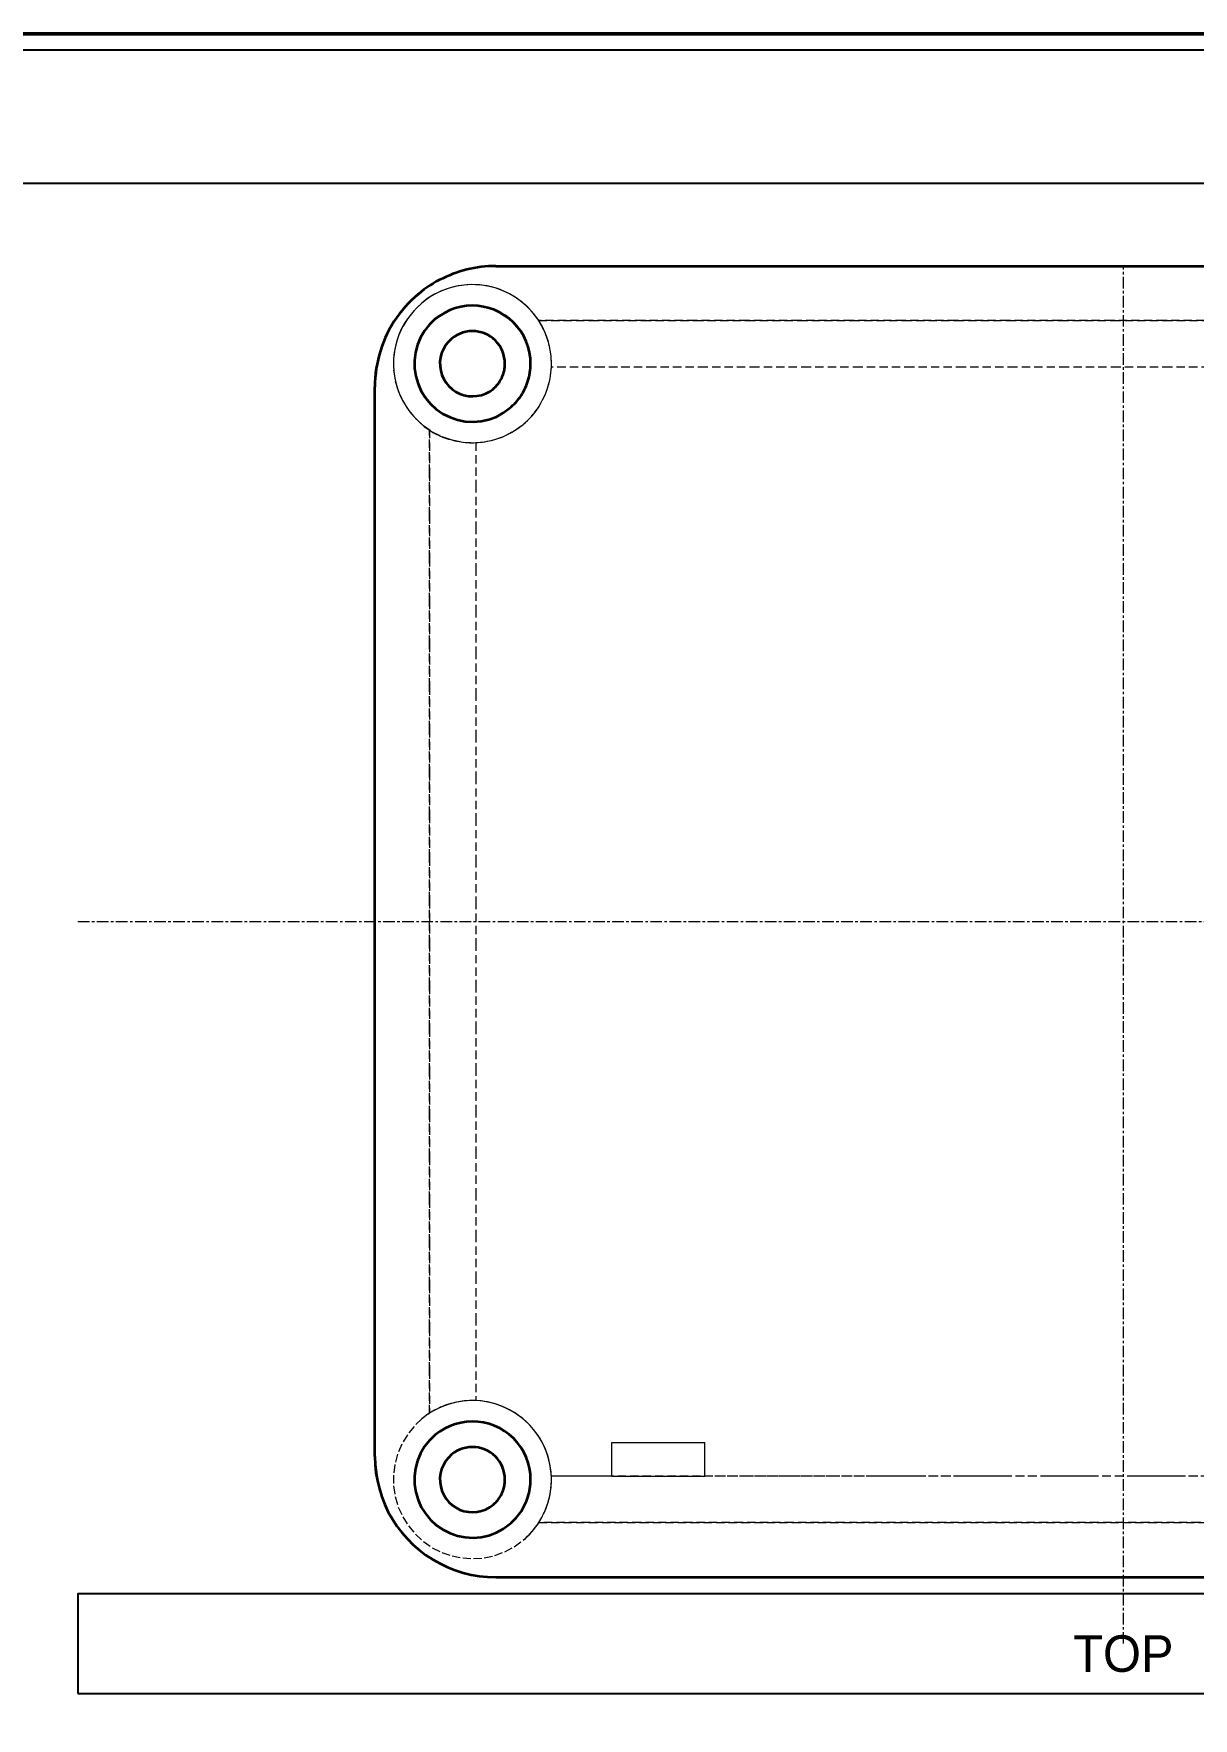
# Model space of a CAD drawing. Header units: millimetres. Extents: x 10 to 410, y 10 to 287.
# Drawn here: x 275.3 to 345.2, y 185.5 to 287 of the extents above; entities that cross this region are included whole.
import ezdxf
from ezdxf.enums import TextEntityAlignment as Align

# ---------------------------------------------------------------- set-up
doc = ezdxf.new("R2010")
doc.units = ezdxf.units.MM
doc.linetypes.add('CENTER', pattern=[1.15, 0.7, -0.15, 0.15, -0.15])
doc.linetypes.add('DASHED', pattern=[0.75, 0.5, -0.25])
for name, color, linetype, lineweight in [('BORDER', 7, 'CONTINUOUS', 50), ('CENTER', 4, 'CENTER', 13), ('HIDDEN', 8, 'DASHED', 18), ('TITLE_BLOCK', 7, 'CONTINUOUS', 25), ('VISIBLE', 7, 'CONTINUOUS', 35)]:
    doc.layers.add(name, color=color, linetype=linetype, lineweight=lineweight)

msp = doc.modelspace()

# ---------------------------------------------------------------- linework, layer by layer
at = {"layer": 'BORDER'}
msp.add_lwpolyline([(10, 10), (410, 10), (410, 287), (10, 287)], close=True, dxfattribs=at)
at = {"layer": 'CENTER'}
for p, q in [((341, 190), (341, 273)), ((278, 233.5), (404, 233.5))]:
    msp.add_line(p, q, dxfattribs=at)
at = {"layer": 'HIDDEN'}
for points in [[(303.18, 273), (302.96, 273), (302.74, 272.99), (302.52, 272.97), (302.3, 272.95), (302.08, 272.92), (301.87, 272.88), (301.65, 272.84), (301.44, 272.79), (301.22, 272.73), (301.01, 272.67), (300.8, 272.6), (300.6, 272.53), (300.39, 272.44), (300.19, 272.36), (299.99, 272.26), (299.79, 272.16), (299.6, 272.06), (299.41, 271.95), (299.22, 271.83), (299.04, 271.71), (298.86, 271.58), (298.69, 271.45), (298.51, 271.31)], [(303.18, 273), (306.47, 273), (309.76, 273), (313.05, 273), (316.34, 273), (319.62, 273), (322.91, 273), (326.2, 273), (329.49, 273), (332.78, 273), (336.07, 273), (339.36, 273), (342.64, 273), (345.93, 273), (349.22, 273), (352.51, 273), (355.8, 273), (359.09, 273), (362.38, 273), (365.66, 273), (368.95, 273), (372.24, 273), (375.53, 273), (378.82, 273)], [(303.18, 273), (303.18, 273), (303.18, 273), (303.18, 273), (303.18, 273), (303.18, 273), (303.18, 273), (303.18, 273), (303.18, 273), (303.18, 273), (303.18, 273), (303.18, 273), (303.18, 273), (303.18, 273), (303.18, 273), (303.18, 273), (303.18, 273), (303.18, 273), (303.18, 273), (303.18, 273), (303.18, 273), (303.18, 273), (303.18, 273), (303.18, 273)], [(305.78, 269.71), (305.57, 269.99), (305.35, 270.26), (305.11, 270.52), (304.85, 270.75), (304.58, 270.97), (304.29, 271.17), (303.98, 271.34), (303.67, 271.49), (303.34, 271.62), (303.01, 271.72), (302.66, 271.8), (302.32, 271.85), (301.97, 271.87), (301.62, 271.88), (301.27, 271.85), (300.92, 271.8), (300.58, 271.73), (300.25, 271.63), (299.92, 271.5), (299.6, 271.35), (299.3, 271.18), (299.01, 270.99), (298.73, 270.77)], [(306.54, 267.12), (306.52, 267.58), (306.45, 268.05), (306.34, 268.5), (306.18, 268.94), (305.98, 269.37), (305.73, 269.77), (305.45, 270.15), (305.14, 270.49), (304.79, 270.81), (304.41, 271.09), (304.01, 271.32), (303.58, 271.52), (303.14, 271.68), (302.69, 271.79), (302.22, 271.86), (301.75, 271.88), (301.29, 271.85), (300.82, 271.78), (300.37, 271.66), (299.93, 271.5), (299.5, 271.3), (299.1, 271.06), (298.73, 270.77)], [(298.73, 270.77), (298.44, 270.51), (298.18, 270.23), (297.94, 269.93), (297.72, 269.61), (297.53, 269.27), (297.37, 268.92), (297.24, 268.55), (297.14, 268.18), (297.07, 267.8), (297.03, 267.41), (297.02, 267.02), (297.04, 266.64), (297.1, 266.25), (297.18, 265.88), (297.3, 265.51), (297.44, 265.15), (297.62, 264.8), (297.82, 264.47), (298.05, 264.16), (298.3, 263.87), (298.58, 263.59), (298.87, 263.34), (299.19, 263.12)], [(298.73, 270.77), (298.26, 270.32), (297.86, 269.81), (297.52, 269.26), (297.27, 268.66), (297.11, 268.03), (297.03, 267.38), (297.03, 266.73), (297.13, 266.09), (297.31, 265.47), (297.58, 264.87), (297.92, 264.32), (298.34, 263.82), (298.82, 263.39), (299.36, 263.02), (299.94, 262.73), (300.55, 262.52), (301.19, 262.39), (301.84, 262.35), (302.49, 262.41), (303.12, 262.55), (303.73, 262.77), (304.3, 263.08), (304.83, 263.46)], [(298.73, 270.77), (298.73, 270.77), (298.73, 270.77), (298.73, 270.77), (298.73, 270.77), (298.73, 270.77), (298.73, 270.77), (298.73, 270.77), (298.73, 270.77), (298.73, 270.77), (298.73, 270.77), (298.73, 270.77), (298.73, 270.77), (298.73, 270.77), (298.73, 270.77), (298.73, 270.77), (298.73, 270.77), (298.73, 270.77), (298.73, 270.77), (298.73, 270.77), (298.73, 270.77), (298.73, 270.77), (298.73, 270.77), (298.73, 270.77)], [(299.54, 269.81), (299.19, 269.47), (298.89, 269.1), (298.65, 268.69), (298.47, 268.25), (298.34, 267.79), (298.28, 267.31), (298.29, 266.83), (298.36, 266.36), (298.5, 265.9), (298.69, 265.47), (298.94, 265.06), (299.25, 264.69), (299.6, 264.37), (300, 264.1), (300.42, 263.89), (300.88, 263.73), (301.35, 263.64), (301.82, 263.61), (302.3, 263.65), (302.77, 263.76), (303.21, 263.92), (303.64, 264.15), (304.02, 264.43)], [(299.54, 269.81), (299.54, 269.81), (299.54, 269.81), (299.54, 269.81), (299.54, 269.81), (299.54, 269.81), (299.54, 269.81), (299.54, 269.81), (299.54, 269.81), (299.54, 269.81), (299.54, 269.81), (299.54, 269.81), (299.54, 269.81), (299.54, 269.81), (299.54, 269.81), (299.54, 269.81), (299.54, 269.81), (299.54, 269.81), (299.54, 269.81), (299.54, 269.81), (299.54, 269.81), (299.54, 269.81), (299.54, 269.81), (299.54, 269.81)], [(299.54, 269.81), (299.54, 269.81), (299.54, 269.81), (299.54, 269.81), (299.54, 269.81), (299.54, 269.81), (299.54, 269.81), (299.54, 269.81), (299.54, 269.81), (299.54, 269.81), (299.54, 269.81), (299.54, 269.81), (299.54, 269.81), (299.54, 269.81), (299.54, 269.81), (299.54, 269.81), (299.54, 269.81), (299.54, 269.81), (299.54, 269.81), (299.54, 269.81), (299.54, 269.81), (299.54, 269.81), (299.54, 269.81), (299.54, 269.81)], [(305.77, 269.71), (308.92, 269.71), (312.06, 269.71), (315.2, 269.71), (318.34, 269.71), (321.48, 269.71), (324.63, 269.71), (327.77, 269.71), (330.91, 269.71), (334.05, 269.71), (337.2, 269.71), (340.34, 269.71), (343.48, 269.71), (346.62, 269.71), (349.76, 269.71), (352.91, 269.71), (356.05, 269.71), (359.19, 269.71), (362.33, 269.71), (365.48, 269.71), (368.62, 269.71), (371.76, 269.71), (374.9, 269.71), (378.04, 269.71)], [(305.77, 269.71), (305.77, 269.71), (305.77, 269.71), (305.77, 269.71), (305.77, 269.71), (305.77, 269.71), (305.77, 269.71), (305.77, 269.71), (305.77, 269.71), (305.77, 269.71), (305.77, 269.71), (305.77, 269.71), (305.77, 269.71), (305.77, 269.71), (305.77, 269.71), (305.77, 269.71), (305.77, 269.71), (305.77, 269.71), (305.78, 269.71), (305.78, 269.71), (305.78, 269.71), (305.78, 269.71), (305.78, 269.71), (305.78, 269.71)], [(306.54, 267.11), (306.54, 267.23), (306.53, 267.35), (306.53, 267.47), (306.52, 267.59), (306.5, 267.71), (306.49, 267.83), (306.47, 267.94), (306.44, 268.06), (306.42, 268.18), (306.39, 268.29), (306.36, 268.41), (306.33, 268.52), (306.29, 268.64), (306.25, 268.75), (306.21, 268.86), (306.16, 268.97), (306.12, 269.08), (306.06, 269.19), (306.01, 269.29), (305.96, 269.4), (305.9, 269.5), (305.84, 269.6), (305.77, 269.71)], [(378.05, 269.71), (374.91, 269.71), (371.76, 269.71), (368.62, 269.71), (365.48, 269.71), (362.34, 269.71), (359.19, 269.71), (356.05, 269.71), (352.91, 269.71), (349.77, 269.71), (346.63, 269.71), (343.48, 269.71), (340.34, 269.71), (337.2, 269.71), (334.06, 269.71), (330.91, 269.71), (327.77, 269.71), (324.63, 269.71), (321.49, 269.71), (318.34, 269.71), (315.2, 269.71), (312.06, 269.71), (308.92, 269.71), (305.78, 269.71)], [(300.52, 268.62), (300.33, 268.44), (300.16, 268.23), (300.03, 268), (299.92, 267.75), (299.86, 267.49), (299.82, 267.23), (299.83, 266.96), (299.87, 266.69), (299.94, 266.44), (300.05, 266.19), (300.19, 265.97), (300.36, 265.76), (300.56, 265.58), (300.78, 265.43), (301.02, 265.31), (301.27, 265.22), (301.54, 265.17), (301.8, 265.16), (302.07, 265.18), (302.33, 265.23), (302.58, 265.33), (302.82, 265.45), (303.04, 265.61)], [(300.52, 268.62), (300.52, 268.62), (300.52, 268.62), (300.52, 268.62), (300.52, 268.62), (300.52, 268.62), (300.52, 268.62), (300.52, 268.62), (300.52, 268.62), (300.52, 268.62), (300.52, 268.62), (300.52, 268.62), (300.52, 268.62), (300.52, 268.62), (300.52, 268.62), (300.52, 268.62), (300.52, 268.62), (300.52, 268.62), (300.52, 268.62), (300.52, 268.62), (300.52, 268.62), (300.52, 268.62), (300.52, 268.62), (300.52, 268.62)], [(300.52, 268.62), (300.52, 268.62), (300.52, 268.62), (300.52, 268.62), (300.52, 268.62), (300.52, 268.62), (300.52, 268.62), (300.52, 268.62), (300.52, 268.62), (300.52, 268.62), (300.52, 268.62), (300.52, 268.62), (300.52, 268.62), (300.52, 268.62), (300.52, 268.62), (300.52, 268.62), (300.52, 268.62), (300.52, 268.62), (300.52, 268.62), (300.52, 268.62), (300.52, 268.62), (300.52, 268.62), (300.52, 268.62), (300.52, 268.62)], [(304.83, 263.46), (304.97, 263.58), (305.1, 263.7), (305.23, 263.83), (305.35, 263.96), (305.47, 264.1), (305.58, 264.25), (305.69, 264.39), (305.79, 264.54), (305.88, 264.7), (305.97, 264.85), (306.05, 265.02), (306.13, 265.18), (306.2, 265.35), (306.27, 265.52), (306.32, 265.69), (306.37, 265.86), (306.42, 266.04), (306.46, 266.22), (306.49, 266.39), (306.51, 266.57), (306.53, 266.75), (306.54, 266.94), (306.54, 267.12)], [(306.53, 266.9), (306.54, 266.91), (306.54, 266.92), (306.54, 266.93), (306.54, 266.94), (306.54, 266.95), (306.54, 266.96), (306.54, 266.97), (306.54, 266.98), (306.54, 266.99), (306.54, 267), (306.54, 267), (306.54, 267.01), (306.54, 267.02), (306.54, 267.03), (306.54, 267.04), (306.54, 267.05), (306.54, 267.06), (306.54, 267.07), (306.54, 267.08), (306.54, 267.09), (306.54, 267.1), (306.54, 267.1), (306.54, 267.11)], [(304.83, 263.46), (304.96, 263.57), (305.09, 263.69), (305.21, 263.81), (305.33, 263.94), (305.44, 264.07), (305.55, 264.2), (305.65, 264.34), (305.75, 264.48), (305.84, 264.63), (305.93, 264.77), (306.01, 264.93), (306.09, 265.08), (306.16, 265.24), (306.22, 265.4), (306.28, 265.56), (306.33, 265.72), (306.38, 265.89), (306.42, 266.05), (306.46, 266.22), (306.49, 266.39), (306.51, 266.56), (306.53, 266.73), (306.54, 266.91)], [(306.53, 266.9), (306.54, 266.9), (306.54, 266.9), (306.54, 266.9), (306.54, 266.9), (306.54, 266.9), (306.54, 266.9), (306.54, 266.9), (306.54, 266.9), (306.54, 266.9), (306.54, 266.9), (306.54, 266.9), (306.54, 266.91), (306.54, 266.91), (306.54, 266.91), (306.54, 266.91), (306.54, 266.91), (306.54, 266.91), (306.54, 266.91), (306.54, 266.91), (306.54, 266.91), (306.54, 266.91), (306.54, 266.91), (306.54, 266.91)], [(378.04, 266.9), (374.94, 266.9), (371.83, 266.9), (368.72, 266.9), (365.61, 266.9), (362.5, 266.9), (359.39, 266.9), (356.28, 266.9), (353.17, 266.9), (350.06, 266.9), (346.95, 266.9), (343.84, 266.9), (340.74, 266.9), (337.63, 266.9), (334.52, 266.9), (331.41, 266.9), (328.3, 266.9), (325.19, 266.9), (322.08, 266.9), (318.97, 266.9), (315.86, 266.9), (312.75, 266.9), (309.64, 266.9), (306.53, 266.9)], [(378.05, 266.91), (374.94, 266.91), (371.83, 266.91), (368.72, 266.91), (365.61, 266.91), (362.5, 266.91), (359.39, 266.91), (356.28, 266.91), (353.17, 266.91), (350.07, 266.91), (346.96, 266.91), (343.85, 266.91), (340.74, 266.91), (337.63, 266.91), (334.52, 266.91), (331.41, 266.91), (328.3, 266.91), (325.19, 266.91), (322.08, 266.91), (318.97, 266.91), (315.87, 266.91), (312.76, 266.91), (309.65, 266.91), (306.54, 266.91)], [(303.04, 265.61), (303.04, 265.61), (303.04, 265.61), (303.04, 265.61), (303.04, 265.61), (303.04, 265.61), (303.04, 265.61), (303.04, 265.61), (303.04, 265.61), (303.04, 265.61), (303.04, 265.61), (303.04, 265.61), (303.04, 265.61), (303.04, 265.61), (303.04, 265.61), (303.04, 265.61), (303.04, 265.61), (303.04, 265.61), (303.04, 265.61), (303.04, 265.61), (303.04, 265.61), (303.04, 265.61), (303.04, 265.61), (303.04, 265.61)], [(303.04, 265.61), (303.04, 265.61), (303.04, 265.61), (303.04, 265.61), (303.04, 265.61), (303.04, 265.61), (303.04, 265.61), (303.04, 265.61), (303.04, 265.61), (303.04, 265.61), (303.04, 265.61), (303.04, 265.61), (303.04, 265.61), (303.04, 265.61), (303.04, 265.61), (303.04, 265.61), (303.04, 265.61), (303.04, 265.61), (303.04, 265.61), (303.04, 265.61), (303.04, 265.61), (303.04, 265.61), (303.04, 265.61), (303.04, 265.61)], [(304.02, 264.43), (304.02, 264.43), (304.02, 264.43), (304.02, 264.43), (304.02, 264.43), (304.02, 264.43), (304.02, 264.43), (304.02, 264.43), (304.02, 264.43), (304.02, 264.43), (304.02, 264.43), (304.02, 264.43), (304.02, 264.43), (304.02, 264.43), (304.02, 264.43), (304.02, 264.43), (304.02, 264.43), (304.02, 264.43), (304.02, 264.43), (304.02, 264.43), (304.02, 264.43), (304.02, 264.43), (304.02, 264.43), (304.02, 264.43)], [(304.02, 264.43), (304.02, 264.43), (304.02, 264.43), (304.02, 264.43), (304.02, 264.43), (304.02, 264.43), (304.02, 264.43), (304.02, 264.43), (304.02, 264.43), (304.02, 264.43), (304.02, 264.43), (304.02, 264.43), (304.02, 264.43), (304.02, 264.43), (304.02, 264.43), (304.02, 264.43), (304.02, 264.43), (304.02, 264.43), (304.02, 264.43), (304.02, 264.43), (304.02, 264.43), (304.02, 264.43), (304.02, 264.43), (304.02, 264.43)], [(299.19, 263.12), (299.19, 260.54), (299.19, 257.97), (299.19, 255.39), (299.19, 252.82), (299.19, 250.24), (299.19, 247.67), (299.19, 245.09), (299.19, 242.51), (299.19, 239.94), (299.19, 237.36), (299.19, 234.79), (299.19, 232.21), (299.19, 229.64), (299.19, 227.06), (299.19, 224.48), (299.19, 221.91), (299.19, 219.33), (299.19, 216.76), (299.19, 214.18), (299.19, 211.61), (299.19, 209.03), (299.19, 206.45), (299.19, 203.88)], [(299.19, 203.88), (299.19, 206.45), (299.19, 209.03), (299.19, 211.6), (299.19, 214.18), (299.19, 216.75), (299.19, 219.33), (299.19, 221.91), (299.19, 224.48), (299.19, 227.06), (299.19, 229.63), (299.19, 232.21), (299.19, 234.79), (299.19, 237.36), (299.19, 239.94), (299.19, 242.51), (299.19, 245.09), (299.19, 247.66), (299.19, 250.24), (299.19, 252.82), (299.19, 255.39), (299.19, 257.97), (299.19, 260.54), (299.19, 263.12)], [(299.19, 263.12), (299.19, 263.12), (299.19, 263.12), (299.19, 263.12), (299.19, 263.12), (299.19, 263.12), (299.19, 263.12), (299.19, 263.12), (299.19, 263.12), (299.19, 263.12), (299.19, 263.12), (299.19, 263.12), (299.19, 263.12), (299.19, 263.12), (299.19, 263.12), (299.19, 263.12), (299.19, 263.12), (299.19, 263.12), (299.19, 263.12), (299.19, 263.12), (299.19, 263.12), (299.19, 263.12), (299.19, 263.12), (299.19, 263.12)], [(299.19, 263.12), (299.29, 263.05), (299.4, 262.98), (299.52, 262.92), (299.63, 262.86), (299.75, 262.81), (299.86, 262.75), (299.98, 262.7), (300.1, 262.66), (300.22, 262.61), (300.34, 262.57), (300.47, 262.54), (300.59, 262.5), (300.71, 262.47), (300.84, 262.44), (300.97, 262.42), (301.09, 262.4), (301.22, 262.38), (301.35, 262.37), (301.47, 262.36), (301.6, 262.35), (301.73, 262.35), (301.86, 262.35), (301.99, 262.36)], [(301.99, 262.36), (302.12, 262.37), (302.26, 262.38), (302.39, 262.39), (302.53, 262.41), (302.66, 262.44), (302.79, 262.46), (302.92, 262.49), (303.05, 262.53), (303.18, 262.57), (303.31, 262.61), (303.44, 262.65), (303.56, 262.7), (303.69, 262.75), (303.81, 262.81), (303.93, 262.87), (304.05, 262.93), (304.17, 263), (304.28, 263.07), (304.4, 263.14), (304.51, 263.21), (304.62, 263.29), (304.73, 263.37), (304.83, 263.46)], [(304.83, 263.46), (304.83, 263.46), (304.83, 263.46), (304.83, 263.46), (304.83, 263.46), (304.83, 263.46), (304.83, 263.46), (304.83, 263.46), (304.83, 263.46), (304.83, 263.46), (304.83, 263.46), (304.83, 263.46), (304.83, 263.46), (304.83, 263.46), (304.83, 263.46), (304.83, 263.46), (304.83, 263.46), (304.83, 263.46), (304.83, 263.46), (304.83, 263.46), (304.83, 263.46), (304.83, 263.46), (304.83, 263.46), (304.83, 263.46)], [(301.99, 262.36), (301.99, 262.36), (301.99, 262.36), (301.99, 262.36), (301.99, 262.36), (301.99, 262.36), (301.99, 262.36), (301.99, 262.36), (301.99, 262.36), (301.99, 262.36), (301.99, 262.36), (301.99, 262.36), (301.99, 262.36), (301.99, 262.36), (301.99, 262.36), (301.99, 262.36), (301.99, 262.36), (301.99, 262.36), (301.99, 262.36), (301.99, 262.36), (301.99, 262.36), (301.99, 262.36), (301.99, 262.36), (301.99, 262.36)], [(301.99, 262.36), (301.99, 259.85), (301.99, 257.34), (301.99, 254.83), (301.99, 252.32), (301.99, 249.81), (301.99, 247.3), (301.99, 244.79), (301.99, 242.28), (301.99, 239.77), (301.99, 237.26), (301.99, 234.75), (301.99, 232.24), (301.99, 229.73), (301.99, 227.22), (301.99, 224.71), (301.99, 222.2), (301.99, 219.7), (301.99, 217.19), (301.99, 214.68), (301.99, 212.17), (301.99, 209.66), (301.99, 207.15), (301.99, 204.64)], [(301.99, 262.36), (301.99, 259.85), (301.99, 257.34), (301.99, 254.83), (301.99, 252.32), (301.99, 249.81), (301.99, 247.3), (301.99, 244.79), (301.99, 242.28), (301.99, 239.77), (301.99, 237.26), (301.99, 234.75), (301.99, 232.24), (301.99, 229.74), (301.99, 227.23), (301.99, 224.72), (301.99, 222.21), (301.99, 219.7), (301.99, 217.19), (301.99, 214.68), (301.99, 212.17), (301.99, 209.66), (301.99, 207.15), (301.99, 204.64)], [(306.54, 199.88), (306.52, 200.35), (306.45, 200.82), (306.34, 201.27), (306.18, 201.71), (305.98, 202.14), (305.73, 202.54), (305.45, 202.91), (305.14, 203.26), (304.79, 203.57), (304.41, 203.85), (304.01, 204.09), (303.58, 204.29), (303.14, 204.45), (302.69, 204.56), (302.22, 204.62), (301.75, 204.65), (301.29, 204.62), (300.82, 204.55), (300.37, 204.43), (299.93, 204.27), (299.5, 204.07), (299.1, 203.82), (298.73, 203.54)], [(301.99, 204.64), (301.86, 204.64), (301.73, 204.64), (301.6, 204.64), (301.47, 204.63), (301.35, 204.62), (301.22, 204.61), (301.09, 204.59), (300.97, 204.57), (300.84, 204.55), (300.71, 204.52), (300.59, 204.49), (300.47, 204.46), (300.34, 204.42), (300.22, 204.38), (300.1, 204.34), (299.98, 204.29), (299.86, 204.24), (299.75, 204.19), (299.63, 204.13), (299.52, 204.07), (299.4, 204.01), (299.29, 203.94), (299.19, 203.88)], [(301.99, 204.64), (301.99, 204.64), (301.99, 204.64), (301.99, 204.64), (301.99, 204.64), (301.99, 204.64), (301.99, 204.64), (301.99, 204.64), (301.99, 204.64), (301.99, 204.64), (301.99, 204.64), (301.99, 204.64), (301.99, 204.64), (301.99, 204.64), (301.99, 204.64), (301.99, 204.64), (301.99, 204.64), (301.99, 204.64), (301.99, 204.64), (301.99, 204.64), (301.99, 204.64), (301.99, 204.64), (301.99, 204.64), (301.99, 204.64)], [(306.54, 200.09), (306.51, 200.4), (306.47, 200.7), (306.41, 201), (306.33, 201.3), (306.23, 201.59), (306.11, 201.87), (305.97, 202.15), (305.82, 202.41), (305.64, 202.67), (305.46, 202.91), (305.25, 203.14), (305.04, 203.36), (304.81, 203.56), (304.56, 203.75), (304.31, 203.92), (304.04, 204.07), (303.77, 204.21), (303.49, 204.33), (303.2, 204.43), (302.9, 204.51), (302.6, 204.57), (302.3, 204.62), (301.99, 204.64)], [(298.73, 203.54), (298.26, 203.09), (297.86, 202.58), (297.52, 202.02), (297.27, 201.42), (297.11, 200.79), (297.03, 200.15), (297.03, 199.5), (297.13, 198.86), (297.31, 198.23), (297.58, 197.64), (297.92, 197.09), (298.34, 196.59), (298.82, 196.15), (299.36, 195.78), (299.94, 195.49), (300.55, 195.28), (301.19, 195.16), (301.84, 195.12), (302.49, 195.17), (303.12, 195.31), (303.73, 195.54), (304.3, 195.84), (304.83, 196.23)], [(298.73, 203.54), (298.26, 203.09), (297.86, 202.58), (297.52, 202.02), (297.27, 201.42), (297.11, 200.79), (297.03, 200.15), (297.03, 199.5), (297.13, 198.86), (297.31, 198.23), (297.58, 197.64), (297.92, 197.09), (298.34, 196.59), (298.82, 196.15), (299.36, 195.78), (299.94, 195.49), (300.55, 195.28), (301.19, 195.16), (301.84, 195.12), (302.49, 195.17), (303.12, 195.31), (303.73, 195.54), (304.3, 195.84), (304.83, 196.23)], [(299.19, 203.88), (299.17, 203.87), (299.15, 203.85), (299.13, 203.84), (299.11, 203.82), (299.09, 203.81), (299.07, 203.8), (299.04, 203.78), (299.02, 203.77), (299, 203.75), (298.98, 203.74), (298.96, 203.72), (298.94, 203.71), (298.92, 203.69), (298.9, 203.68), (298.88, 203.66), (298.86, 203.65), (298.85, 203.63), (298.83, 203.62), (298.81, 203.6), (298.79, 203.59), (298.77, 203.57), (298.75, 203.56), (298.73, 203.54)], [(298.73, 203.54), (298.73, 203.54), (298.73, 203.54), (298.73, 203.54), (298.73, 203.54), (298.73, 203.54), (298.73, 203.54), (298.73, 203.54), (298.73, 203.54), (298.73, 203.54), (298.73, 203.54), (298.73, 203.54), (298.73, 203.54), (298.73, 203.54), (298.73, 203.54), (298.73, 203.54), (298.73, 203.54), (298.73, 203.54), (298.73, 203.54), (298.73, 203.54), (298.73, 203.54), (298.73, 203.54), (298.73, 203.54), (298.73, 203.54)], [(299.19, 203.88), (299.19, 203.88), (299.19, 203.88), (299.19, 203.88), (299.19, 203.88), (299.19, 203.88), (299.19, 203.88), (299.19, 203.88), (299.19, 203.88), (299.19, 203.88), (299.19, 203.88), (299.19, 203.88), (299.19, 203.88), (299.19, 203.88), (299.19, 203.88), (299.19, 203.88), (299.19, 203.88), (299.19, 203.88), (299.19, 203.88), (299.19, 203.88), (299.19, 203.88), (299.19, 203.88), (299.19, 203.88), (299.19, 203.88)], [(299.54, 202.57), (299.19, 202.24), (298.89, 201.87), (298.65, 201.46), (298.47, 201.02), (298.34, 200.55), (298.28, 200.08), (298.29, 199.6), (298.36, 199.13), (298.5, 198.67), (298.69, 198.23), (298.94, 197.83), (299.25, 197.46), (299.6, 197.14), (300, 196.87), (300.42, 196.65), (300.88, 196.5), (301.35, 196.41), (301.82, 196.38), (302.3, 196.42), (302.77, 196.52), (303.21, 196.69), (303.64, 196.91), (304.02, 197.19)], [(299.54, 202.57), (299.54, 202.57), (299.54, 202.57), (299.54, 202.57), (299.54, 202.57), (299.54, 202.57), (299.54, 202.57), (299.54, 202.57), (299.54, 202.57), (299.54, 202.57), (299.54, 202.57), (299.54, 202.57), (299.54, 202.57), (299.54, 202.57), (299.54, 202.57), (299.54, 202.57), (299.54, 202.57), (299.54, 202.57), (299.54, 202.57), (299.54, 202.57), (299.54, 202.57), (299.54, 202.57), (299.54, 202.57), (299.54, 202.57)], [(299.54, 202.57), (299.54, 202.57), (299.54, 202.57), (299.54, 202.57), (299.54, 202.57), (299.54, 202.57), (299.54, 202.57), (299.54, 202.57), (299.54, 202.57), (299.54, 202.57), (299.54, 202.57), (299.54, 202.57), (299.54, 202.57), (299.54, 202.57), (299.54, 202.57), (299.54, 202.57), (299.54, 202.57), (299.54, 202.57), (299.54, 202.57), (299.54, 202.57), (299.54, 202.57), (299.54, 202.57), (299.54, 202.57), (299.54, 202.57)], [(310.18, 202.12), (310.42, 202.12), (310.67, 202.12), (310.91, 202.12), (311.16, 202.12), (311.4, 202.12), (311.64, 202.12), (311.89, 202.12), (312.13, 202.12), (312.37, 202.12), (312.62, 202.12), (312.86, 202.12), (313.1, 202.12), (313.35, 202.12), (313.59, 202.12), (313.84, 202.12), (314.08, 202.12), (314.32, 202.12), (314.57, 202.12), (314.81, 202.12), (315.05, 202.12), (315.3, 202.12), (315.54, 202.12), (315.78, 202.12)], [(310.18, 200.09), (310.18, 200.18), (310.18, 200.27), (310.18, 200.36), (310.18, 200.44), (310.18, 200.53), (310.18, 200.62), (310.18, 200.71), (310.18, 200.8), (310.18, 200.89), (310.18, 200.97), (310.18, 201.06), (310.18, 201.15), (310.18, 201.24), (310.18, 201.33), (310.18, 201.42), (310.18, 201.5), (310.18, 201.59), (310.18, 201.68), (310.18, 201.77), (310.18, 201.86), (310.18, 201.95), (310.18, 202.03), (310.18, 202.12)], [(310.18, 200.09), (310.18, 200.18), (310.18, 200.27), (310.18, 200.36), (310.18, 200.44), (310.18, 200.53), (310.18, 200.62), (310.18, 200.71), (310.18, 200.8), (310.18, 200.89), (310.18, 200.97), (310.18, 201.06), (310.18, 201.15), (310.18, 201.24), (310.18, 201.33), (310.18, 201.42), (310.18, 201.5), (310.18, 201.59), (310.18, 201.68), (310.18, 201.77), (310.18, 201.86), (310.18, 201.95), (310.18, 202.03), (310.18, 202.12)], [(310.18, 202.12), (310.18, 202.12), (310.18, 202.12), (310.18, 202.12), (310.18, 202.12), (310.18, 202.12), (310.18, 202.12), (310.18, 202.12), (310.18, 202.12), (310.18, 202.12), (310.18, 202.12), (310.18, 202.12), (310.18, 202.12), (310.18, 202.12), (310.18, 202.12), (310.18, 202.12), (310.18, 202.12), (310.18, 202.12), (310.18, 202.12), (310.18, 202.12), (310.18, 202.12), (310.18, 202.12), (310.18, 202.12), (310.18, 202.12)], [(310.18, 202.12), (310.43, 202.12), (310.67, 202.12), (310.91, 202.12), (311.16, 202.12), (311.4, 202.12), (311.64, 202.12), (311.89, 202.12), (312.13, 202.12), (312.37, 202.12), (312.62, 202.12), (312.86, 202.12), (313.11, 202.12), (313.35, 202.12), (313.59, 202.12), (313.84, 202.12), (314.08, 202.12), (314.32, 202.12), (314.57, 202.12), (314.81, 202.12), (315.05, 202.12), (315.3, 202.12), (315.54, 202.12), (315.78, 202.12)], [(315.78, 200.09), (315.78, 200.18), (315.78, 200.27), (315.78, 200.36), (315.78, 200.44), (315.78, 200.53), (315.78, 200.62), (315.78, 200.71), (315.78, 200.8), (315.78, 200.89), (315.78, 200.97), (315.78, 201.06), (315.78, 201.15), (315.78, 201.24), (315.78, 201.33), (315.78, 201.42), (315.78, 201.5), (315.78, 201.59), (315.78, 201.68), (315.78, 201.77), (315.78, 201.86), (315.78, 201.95), (315.78, 202.03), (315.78, 202.12)], [(315.78, 202.12), (315.78, 202.12), (315.78, 202.12), (315.78, 202.12), (315.78, 202.12), (315.78, 202.12), (315.78, 202.12), (315.78, 202.12), (315.78, 202.12), (315.78, 202.12), (315.78, 202.12), (315.78, 202.12), (315.78, 202.12), (315.78, 202.12), (315.78, 202.12), (315.78, 202.12), (315.78, 202.12), (315.78, 202.12), (315.78, 202.12), (315.78, 202.12), (315.78, 202.12), (315.78, 202.12), (315.78, 202.12), (315.78, 202.12)], [(315.78, 200.09), (315.78, 200.18), (315.78, 200.27), (315.78, 200.36), (315.78, 200.44), (315.78, 200.53), (315.78, 200.62), (315.78, 200.71), (315.78, 200.8), (315.78, 200.89), (315.78, 200.97), (315.78, 201.06), (315.78, 201.15), (315.78, 201.24), (315.78, 201.33), (315.78, 201.42), (315.78, 201.5), (315.78, 201.59), (315.78, 201.68), (315.78, 201.77), (315.78, 201.86), (315.78, 201.95), (315.78, 202.03), (315.78, 202.12)], [(300.52, 201.39), (300.33, 201.2), (300.16, 200.99), (300.03, 200.76), (299.92, 200.52), (299.86, 200.26), (299.82, 199.99), (299.83, 199.73), (299.87, 199.46), (299.94, 199.2), (300.05, 198.96), (300.19, 198.73), (300.36, 198.53), (300.56, 198.35), (300.78, 198.2), (301.02, 198.07), (301.27, 197.99), (301.54, 197.94), (301.8, 197.92), (302.07, 197.94), (302.33, 198), (302.58, 198.09), (302.82, 198.22), (303.04, 198.38)], [(300.52, 201.39), (300.52, 201.39), (300.52, 201.39), (300.52, 201.39), (300.52, 201.39), (300.52, 201.39), (300.52, 201.39), (300.52, 201.39), (300.52, 201.39), (300.52, 201.39), (300.52, 201.39), (300.52, 201.39), (300.52, 201.39), (300.52, 201.39), (300.52, 201.39), (300.52, 201.39), (300.52, 201.39), (300.52, 201.39), (300.52, 201.39), (300.52, 201.39), (300.52, 201.39), (300.52, 201.39), (300.52, 201.39), (300.52, 201.39)], [(300.52, 201.39), (300.52, 201.39), (300.52, 201.39), (300.52, 201.39), (300.52, 201.39), (300.52, 201.39), (300.52, 201.39), (300.52, 201.39), (300.52, 201.39), (300.52, 201.39), (300.52, 201.39), (300.52, 201.39), (300.52, 201.39), (300.52, 201.39), (300.52, 201.39), (300.52, 201.39), (300.52, 201.39), (300.52, 201.39), (300.52, 201.39), (300.52, 201.39), (300.52, 201.39), (300.52, 201.39), (300.52, 201.39), (300.52, 201.39)], [(306.53, 200.09), (306.54, 200.09), (306.54, 200.09), (306.54, 200.09), (306.54, 200.09), (306.54, 200.09), (306.54, 200.09), (306.54, 200.09), (306.54, 200.09), (306.54, 200.09), (306.54, 200.09), (306.54, 200.09), (306.54, 200.09), (306.54, 200.09), (306.54, 200.09), (306.54, 200.09), (306.54, 200.09), (306.54, 200.09), (306.54, 200.09), (306.54, 200.09), (306.54, 200.09), (306.54, 200.09), (306.54, 200.09), (306.54, 200.09)], [(306.54, 199.88), (306.54, 199.89), (306.54, 199.9), (306.54, 199.91), (306.54, 199.92), (306.54, 199.93), (306.54, 199.94), (306.54, 199.94), (306.54, 199.95), (306.54, 199.96), (306.54, 199.97), (306.54, 199.98), (306.54, 199.99), (306.54, 200), (306.54, 200.01), (306.54, 200.02), (306.54, 200.03), (306.54, 200.04), (306.54, 200.04), (306.54, 200.05), (306.54, 200.06), (306.54, 200.07), (306.54, 200.08), (306.53, 200.09)], [(310.18, 200.09), (310.02, 200.09), (309.86, 200.09), (309.71, 200.09), (309.55, 200.09), (309.39, 200.09), (309.23, 200.09), (309.07, 200.09), (308.91, 200.09), (308.75, 200.09), (308.6, 200.09), (308.44, 200.09), (308.28, 200.09), (308.12, 200.09), (307.96, 200.09), (307.8, 200.09), (307.64, 200.09), (307.49, 200.09), (307.33, 200.09), (307.17, 200.09), (307.01, 200.09), (306.85, 200.09), (306.69, 200.09), (306.53, 200.09)], [(375.46, 200.09), (372.46, 200.09), (369.47, 200.09), (366.47, 200.09), (363.47, 200.09), (360.48, 200.09), (357.48, 200.09), (354.48, 200.09), (351.49, 200.09), (348.49, 200.09), (345.49, 200.09), (342.5, 200.09), (339.5, 200.09), (336.5, 200.09), (333.51, 200.09), (330.51, 200.09), (327.51, 200.09), (324.52, 200.09), (321.52, 200.09), (318.52, 200.09), (315.53, 200.09), (312.53, 200.09), (309.53, 200.09), (306.54, 200.09)], [(310.18, 200.09), (310.18, 200.09), (310.18, 200.09), (310.18, 200.09), (310.18, 200.09), (310.18, 200.09), (310.18, 200.09), (310.18, 200.09), (310.18, 200.09), (310.18, 200.09), (310.18, 200.09), (310.18, 200.09), (310.18, 200.09), (310.18, 200.09), (310.18, 200.09), (310.18, 200.09), (310.18, 200.09), (310.18, 200.09), (310.18, 200.09), (310.18, 200.09), (310.18, 200.09), (310.18, 200.09), (310.18, 200.09), (310.18, 200.09)], [(310.18, 200.09), (310.43, 200.09), (310.67, 200.09), (310.91, 200.09), (311.16, 200.09), (311.4, 200.09), (311.64, 200.09), (311.89, 200.09), (312.13, 200.09), (312.37, 200.09), (312.62, 200.09), (312.86, 200.09), (313.11, 200.09), (313.35, 200.09), (313.59, 200.09), (313.84, 200.09), (314.08, 200.09), (314.32, 200.09), (314.57, 200.09), (314.81, 200.09), (315.05, 200.09), (315.3, 200.09), (315.54, 200.09), (315.78, 200.09)], [(375.46, 200.09), (372.86, 200.09), (370.27, 200.09), (367.67, 200.09), (365.08, 200.09), (362.49, 200.09), (359.89, 200.09), (357.3, 200.09), (354.7, 200.09), (352.11, 200.09), (349.51, 200.09), (346.92, 200.09), (344.32, 200.09), (341.73, 200.09), (339.13, 200.09), (336.54, 200.09), (333.95, 200.09), (331.35, 200.09), (328.76, 200.09), (326.16, 200.09), (323.57, 200.09), (320.97, 200.09), (318.38, 200.09), (315.78, 200.09)], [(315.78, 200.09), (315.78, 200.09), (315.78, 200.09), (315.78, 200.09), (315.78, 200.09), (315.78, 200.09), (315.78, 200.09), (315.78, 200.09), (315.78, 200.09), (315.78, 200.09), (315.78, 200.09), (315.78, 200.09), (315.78, 200.09), (315.78, 200.09), (315.78, 200.09), (315.78, 200.09), (315.78, 200.09), (315.78, 200.09), (315.78, 200.09), (315.78, 200.09), (315.78, 200.09), (315.78, 200.09), (315.78, 200.09), (315.78, 200.09)], [(304.83, 196.23), (304.97, 196.34), (305.1, 196.47), (305.23, 196.6), (305.35, 196.73), (305.47, 196.87), (305.58, 197.01), (305.69, 197.16), (305.79, 197.31), (305.88, 197.46), (305.97, 197.62), (306.05, 197.78), (306.13, 197.95), (306.2, 198.11), (306.27, 198.28), (306.32, 198.46), (306.37, 198.63), (306.42, 198.8), (306.46, 198.98), (306.49, 199.16), (306.51, 199.34), (306.53, 199.52), (306.54, 199.7), (306.54, 199.88)], [(305.77, 197.29), (305.84, 197.39), (305.9, 197.49), (305.96, 197.6), (306.01, 197.7), (306.06, 197.81), (306.12, 197.92), (306.16, 198.02), (306.21, 198.14), (306.25, 198.25), (306.29, 198.36), (306.33, 198.47), (306.36, 198.59), (306.39, 198.7), (306.42, 198.82), (306.44, 198.93), (306.47, 199.05), (306.49, 199.17), (306.5, 199.29), (306.52, 199.4), (306.53, 199.52), (306.53, 199.64), (306.54, 199.76), (306.54, 199.88)], [(303.04, 198.38), (303.04, 198.38), (303.04, 198.38), (303.04, 198.38), (303.04, 198.38), (303.04, 198.38), (303.04, 198.38), (303.04, 198.38), (303.04, 198.38), (303.04, 198.38), (303.04, 198.38), (303.04, 198.38), (303.04, 198.38), (303.04, 198.38), (303.04, 198.38), (303.04, 198.38), (303.04, 198.38), (303.04, 198.38), (303.04, 198.38), (303.04, 198.38), (303.04, 198.38), (303.04, 198.38), (303.04, 198.38), (303.04, 198.38)], [(303.04, 198.38), (303.04, 198.38), (303.04, 198.38), (303.04, 198.38), (303.04, 198.38), (303.04, 198.38), (303.04, 198.38), (303.04, 198.38), (303.04, 198.38), (303.04, 198.38), (303.04, 198.38), (303.04, 198.38), (303.04, 198.38), (303.04, 198.38), (303.04, 198.38), (303.04, 198.38), (303.04, 198.38), (303.04, 198.38), (303.04, 198.38), (303.04, 198.38), (303.04, 198.38), (303.04, 198.38), (303.04, 198.38), (303.04, 198.38)], [(304.02, 197.19), (304.02, 197.19), (304.02, 197.19), (304.02, 197.19), (304.02, 197.19), (304.02, 197.19), (304.02, 197.19), (304.02, 197.19), (304.02, 197.19), (304.02, 197.19), (304.02, 197.19), (304.02, 197.19), (304.02, 197.19), (304.02, 197.19), (304.02, 197.19), (304.02, 197.19), (304.02, 197.19), (304.02, 197.19), (304.02, 197.19), (304.02, 197.19), (304.02, 197.19), (304.02, 197.19), (304.02, 197.19), (304.02, 197.19)], [(304.02, 197.19), (304.02, 197.19), (304.02, 197.19), (304.02, 197.19), (304.02, 197.19), (304.02, 197.19), (304.02, 197.19), (304.02, 197.19), (304.02, 197.19), (304.02, 197.19), (304.02, 197.19), (304.02, 197.19), (304.02, 197.19), (304.02, 197.19), (304.02, 197.19), (304.02, 197.19), (304.02, 197.19), (304.02, 197.19), (304.02, 197.19), (304.02, 197.19), (304.02, 197.19), (304.02, 197.19), (304.02, 197.19), (304.02, 197.19)], [(304.83, 196.23), (304.88, 196.27), (304.93, 196.31), (304.97, 196.35), (305.02, 196.39), (305.06, 196.43), (305.11, 196.48), (305.15, 196.52), (305.2, 196.56), (305.24, 196.61), (305.28, 196.65), (305.32, 196.7), (305.36, 196.75), (305.4, 196.79), (305.44, 196.84), (305.48, 196.89), (305.52, 196.94), (305.56, 196.99), (305.6, 197.04), (305.64, 197.09), (305.67, 197.14), (305.71, 197.19), (305.74, 197.24), (305.78, 197.29)], [(305.77, 197.29), (305.77, 197.29), (305.77, 197.29), (305.77, 197.29), (305.77, 197.29), (305.77, 197.29), (305.77, 197.29), (305.77, 197.29), (305.77, 197.29), (305.77, 197.29), (305.77, 197.29), (305.77, 197.29), (305.77, 197.29), (305.77, 197.29), (305.77, 197.29), (305.77, 197.29), (305.77, 197.29), (305.77, 197.29), (305.78, 197.29), (305.78, 197.29), (305.78, 197.29), (305.78, 197.29), (305.78, 197.29), (305.78, 197.29)], [(305.77, 197.29), (308.84, 197.29), (311.9, 197.29), (314.96, 197.29), (318.02, 197.29), (321.09, 197.29), (324.15, 197.29), (327.21, 197.29), (330.28, 197.29), (333.34, 197.29), (336.4, 197.29), (339.47, 197.29), (342.53, 197.29), (345.59, 197.29), (348.65, 197.29), (351.72, 197.29), (354.78, 197.29), (357.84, 197.29), (360.91, 197.29), (363.97, 197.29), (367.03, 197.29), (370.09, 197.29), (373.16, 197.29), (376.22, 197.29)], [(376.22, 197.29), (373.16, 197.29), (370.1, 197.29), (367.03, 197.29), (363.97, 197.29), (360.91, 197.29), (357.85, 197.29), (354.78, 197.29), (351.72, 197.29), (348.66, 197.29), (345.59, 197.29), (342.53, 197.29), (339.47, 197.29), (336.41, 197.29), (333.34, 197.29), (330.28, 197.29), (327.22, 197.29), (324.15, 197.29), (321.09, 197.29), (318.03, 197.29), (314.96, 197.29), (311.9, 197.29), (308.84, 197.29), (305.78, 197.29)], [(304.83, 196.23), (304.83, 196.23), (304.83, 196.23), (304.83, 196.23), (304.83, 196.23), (304.83, 196.23), (304.83, 196.23), (304.83, 196.23), (304.83, 196.23), (304.83, 196.23), (304.83, 196.23), (304.83, 196.23), (304.83, 196.23), (304.83, 196.23), (304.83, 196.23), (304.83, 196.23), (304.83, 196.23), (304.83, 196.23), (304.83, 196.23), (304.83, 196.23), (304.83, 196.23), (304.83, 196.23), (304.83, 196.23), (304.83, 196.23)]]:
    msp.add_lwpolyline(points, dxfattribs=at)
at = {"layer": 'TITLE_BLOCK'}
for points in [[(12, 278), (408, 278), (408, 286), (12, 286)], [(278, 187), (404, 187), (404, 193), (278, 193)]]:
    msp.add_lwpolyline(points, close=True, dxfattribs=at)
at = {"layer": 'VISIBLE'}
for points in [[(303.18, 273), (302.96, 273), (302.74, 272.99), (302.52, 272.97), (302.3, 272.95), (302.09, 272.92), (301.87, 272.88), (301.65, 272.84), (301.44, 272.79), (301.22, 272.73), (301.01, 272.67), (300.8, 272.6), (300.6, 272.53), (300.39, 272.44), (300.19, 272.36), (299.99, 272.26), (299.79, 272.16), (299.6, 272.06), (299.41, 271.95), (299.22, 271.83), (299.04, 271.71), (298.86, 271.58), (298.69, 271.45), (298.52, 271.31)], [(303.18, 273), (306.47, 273), (309.76, 273), (313.05, 273), (316.34, 273), (319.62, 273), (322.91, 273), (326.2, 273), (329.49, 273), (332.78, 273), (336.07, 273), (339.36, 273), (342.64, 273), (345.93, 273), (349.22, 273), (352.51, 273), (355.8, 273), (359.09, 273), (362.38, 273), (365.66, 273), (368.95, 273), (372.24, 273), (375.53, 273), (378.82, 273)], [(298.51, 271.31), (298.31, 271.13), (298.1, 270.94), (297.91, 270.74), (297.72, 270.54), (297.54, 270.32), (297.37, 270.11), (297.21, 269.88), (297.05, 269.65), (296.91, 269.42), (296.77, 269.17), (296.64, 268.93), (296.53, 268.68), (296.42, 268.42), (296.32, 268.16), (296.23, 267.9), (296.15, 267.63), (296.09, 267.36), (296.03, 267.09), (295.98, 266.82), (295.94, 266.55), (295.92, 266.27), (295.9, 265.99), (295.9, 265.72)], [(298.52, 271.31), (298.31, 271.13), (298.1, 270.94), (297.91, 270.74), (297.72, 270.54), (297.54, 270.33), (297.37, 270.11), (297.21, 269.88), (297.05, 269.65), (296.91, 269.42), (296.77, 269.18), (296.64, 268.93), (296.53, 268.68), (296.42, 268.42), (296.32, 268.16), (296.23, 267.9), (296.16, 267.63), (296.09, 267.37), (296.03, 267.09), (295.98, 266.82), (295.95, 266.55), (295.92, 266.27), (295.9, 265.99), (295.9, 265.72)], [(298.52, 271.31), (298.52, 271.31), (298.52, 271.31), (298.52, 271.31), (298.52, 271.31), (298.52, 271.31), (298.52, 271.31), (298.52, 271.31), (298.52, 271.31), (298.52, 271.31), (298.52, 271.31), (298.52, 271.31), (298.51, 271.31), (298.51, 271.31), (298.51, 271.31), (298.51, 271.31), (298.51, 271.31), (298.51, 271.31), (298.51, 271.31), (298.51, 271.31), (298.51, 271.31), (298.51, 271.31), (298.51, 271.31), (298.51, 271.31)], [(305.28, 267.12), (305.27, 267.46), (305.22, 267.8), (305.13, 268.14), (305.01, 268.46), (304.87, 268.77), (304.69, 269.07), (304.48, 269.35), (304.25, 269.6), (303.99, 269.83), (303.72, 270.04), (303.42, 270.21), (303.11, 270.36), (302.78, 270.47), (302.45, 270.55), (302.11, 270.6), (301.76, 270.62), (301.42, 270.6), (301.08, 270.55), (300.74, 270.46), (300.42, 270.34), (300.11, 270.19), (299.81, 270.01), (299.54, 269.81)], [(305.28, 267.12), (305.27, 267.46), (305.21, 267.8), (305.13, 268.14), (305.01, 268.46), (304.87, 268.77), (304.69, 269.07), (304.48, 269.34), (304.25, 269.6), (303.99, 269.83), (303.72, 270.03), (303.42, 270.21), (303.11, 270.36), (302.78, 270.47), (302.45, 270.55), (302.11, 270.6), (301.76, 270.62), (301.42, 270.6), (301.08, 270.55), (300.74, 270.46), (300.42, 270.34), (300.11, 270.19), (299.81, 270.01), (299.54, 269.81)], [(299.54, 269.81), (299.19, 269.48), (298.9, 269.1), (298.65, 268.69), (298.47, 268.25), (298.34, 267.79), (298.28, 267.31), (298.29, 266.84), (298.36, 266.36), (298.5, 265.9), (298.69, 265.47), (298.95, 265.06), (299.25, 264.7), (299.6, 264.37), (300, 264.1), (300.43, 263.89), (300.88, 263.73), (301.35, 263.64), (301.82, 263.62), (302.3, 263.65), (302.77, 263.76), (303.22, 263.92), (303.64, 264.15), (304.02, 264.43)], [(303.74, 267.12), (303.73, 267.31), (303.7, 267.5), (303.66, 267.69), (303.59, 267.87), (303.51, 268.04), (303.41, 268.21), (303.29, 268.36), (303.16, 268.51), (303.02, 268.64), (302.86, 268.75), (302.7, 268.85), (302.52, 268.93), (302.34, 269), (302.15, 269.04), (301.96, 269.07), (301.77, 269.08), (301.58, 269.07), (301.39, 269.04), (301.2, 268.99), (301.02, 268.92), (300.84, 268.84), (300.68, 268.74), (300.52, 268.62)], [(303.74, 267.12), (303.73, 267.31), (303.7, 267.5), (303.66, 267.69), (303.59, 267.87), (303.51, 268.04), (303.41, 268.21), (303.29, 268.36), (303.16, 268.51), (303.02, 268.64), (302.86, 268.75), (302.7, 268.85), (302.52, 268.93), (302.34, 269), (302.15, 269.04), (301.96, 269.07), (301.77, 269.08), (301.58, 269.07), (301.39, 269.04), (301.2, 268.99), (301.02, 268.92), (300.84, 268.84), (300.68, 268.74), (300.52, 268.62)], [(300.52, 268.62), (300.33, 268.44), (300.16, 268.23), (300.03, 268), (299.92, 267.75), (299.86, 267.49), (299.82, 267.23), (299.83, 266.96), (299.87, 266.69), (299.94, 266.44), (300.05, 266.19), (300.19, 265.97), (300.36, 265.76), (300.56, 265.58), (300.78, 265.43), (301.02, 265.31), (301.27, 265.22), (301.54, 265.17), (301.8, 265.16), (302.07, 265.18), (302.33, 265.23), (302.58, 265.33), (302.82, 265.45), (303.04, 265.61)], [(303.04, 265.61), (303.09, 265.66), (303.15, 265.71), (303.2, 265.76), (303.25, 265.82), (303.3, 265.88), (303.34, 265.93), (303.39, 265.99), (303.43, 266.06), (303.47, 266.12), (303.51, 266.19), (303.54, 266.25), (303.57, 266.32), (303.6, 266.39), (303.63, 266.46), (303.65, 266.53), (303.67, 266.6), (303.69, 266.67), (303.71, 266.75), (303.72, 266.82), (303.73, 266.89), (303.74, 266.97), (303.74, 267.04), (303.74, 267.12)], [(303.04, 265.61), (303.09, 265.66), (303.15, 265.71), (303.2, 265.76), (303.25, 265.82), (303.3, 265.88), (303.34, 265.93), (303.39, 265.99), (303.43, 266.06), (303.47, 266.12), (303.51, 266.19), (303.54, 266.25), (303.57, 266.32), (303.6, 266.39), (303.63, 266.46), (303.65, 266.53), (303.67, 266.6), (303.69, 266.67), (303.71, 266.75), (303.72, 266.82), (303.73, 266.89), (303.74, 266.97), (303.74, 267.04), (303.74, 267.12)], [(304.02, 264.43), (304.12, 264.52), (304.22, 264.61), (304.32, 264.7), (304.41, 264.8), (304.49, 264.9), (304.57, 265.01), (304.65, 265.11), (304.73, 265.22), (304.8, 265.34), (304.86, 265.45), (304.92, 265.57), (304.98, 265.69), (305.03, 265.82), (305.08, 265.94), (305.12, 266.07), (305.16, 266.2), (305.19, 266.32), (305.22, 266.45), (305.24, 266.59), (305.26, 266.72), (305.27, 266.85), (305.28, 266.98), (305.28, 267.12)], [(304.02, 264.43), (304.12, 264.52), (304.22, 264.61), (304.32, 264.7), (304.41, 264.8), (304.49, 264.9), (304.57, 265.01), (304.65, 265.11), (304.73, 265.22), (304.8, 265.34), (304.86, 265.45), (304.92, 265.57), (304.98, 265.69), (305.03, 265.82), (305.08, 265.94), (305.12, 266.07), (305.16, 266.19), (305.19, 266.32), (305.22, 266.45), (305.24, 266.59), (305.26, 266.72), (305.27, 266.85), (305.28, 266.98), (305.28, 267.12)], [(295.9, 201.28), (295.9, 204.09), (295.9, 206.89), (295.9, 209.69), (295.9, 212.49), (295.9, 215.29), (295.9, 218.09), (295.9, 220.89), (295.9, 223.69), (295.9, 226.5), (295.9, 229.3), (295.9, 232.1), (295.9, 234.9), (295.9, 237.7), (295.9, 240.5), (295.9, 243.3), (295.9, 246.11), (295.9, 248.91), (295.9, 251.71), (295.9, 254.51), (295.9, 257.31), (295.9, 260.11), (295.9, 262.91), (295.9, 265.72)], [(295.9, 201.28), (295.9, 204.09), (295.9, 206.89), (295.9, 209.69), (295.9, 212.49), (295.9, 215.29), (295.9, 218.09), (295.9, 220.89), (295.9, 223.7), (295.9, 226.5), (295.9, 229.3), (295.9, 232.1), (295.9, 234.9), (295.9, 237.7), (295.9, 240.5), (295.9, 243.31), (295.9, 246.11), (295.9, 248.91), (295.9, 251.71), (295.9, 254.51), (295.9, 257.31), (295.9, 260.11), (295.9, 262.91), (295.9, 265.72)], [(295.9, 265.72), (295.9, 265.72), (295.9, 265.72), (295.9, 265.72), (295.9, 265.72), (295.9, 265.72), (295.9, 265.72), (295.9, 265.72), (295.9, 265.72), (295.9, 265.72), (295.9, 265.72), (295.9, 265.72), (295.9, 265.72), (295.9, 265.72), (295.9, 265.72), (295.9, 265.72), (295.9, 265.72), (295.9, 265.72), (295.9, 265.72), (295.9, 265.72), (295.9, 265.72), (295.9, 265.72), (295.9, 265.72), (295.9, 265.72)], [(305.28, 199.88), (305.27, 200.23), (305.22, 200.57), (305.13, 200.9), (305.01, 201.23), (304.87, 201.54), (304.69, 201.84), (304.48, 202.11), (304.25, 202.37), (303.99, 202.6), (303.72, 202.8), (303.42, 202.98), (303.11, 203.12), (302.78, 203.24), (302.45, 203.32), (302.11, 203.37), (301.76, 203.39), (301.42, 203.37), (301.08, 203.31), (300.74, 203.23), (300.42, 203.11), (300.11, 202.96), (299.81, 202.78), (299.54, 202.57)], [(305.28, 199.88), (305.27, 200.23), (305.21, 200.57), (305.13, 200.9), (305.01, 201.23), (304.87, 201.54), (304.69, 201.83), (304.48, 202.11), (304.25, 202.37), (303.99, 202.6), (303.72, 202.8), (303.42, 202.98), (303.11, 203.12), (302.78, 203.24), (302.45, 203.32), (302.11, 203.37), (301.76, 203.38), (301.42, 203.37), (301.08, 203.31), (300.74, 203.23), (300.42, 203.11), (300.11, 202.96), (299.81, 202.78), (299.54, 202.57)], [(299.54, 202.57), (299.19, 202.24), (298.9, 201.87), (298.65, 201.46), (298.47, 201.02), (298.34, 200.55), (298.28, 200.08), (298.29, 199.6), (298.36, 199.13), (298.5, 198.67), (298.69, 198.23), (298.95, 197.83), (299.25, 197.46), (299.6, 197.14), (300, 196.87), (300.43, 196.65), (300.88, 196.5), (301.35, 196.41), (301.82, 196.38), (302.3, 196.42), (302.77, 196.52), (303.22, 196.69), (303.64, 196.91), (304.02, 197.19)], [(295.9, 201.28), (295.91, 200.79), (295.96, 200.29), (296.05, 199.8), (296.17, 199.32), (296.32, 198.84), (296.5, 198.38), (296.71, 197.93), (296.96, 197.5), (297.23, 197.08), (297.53, 196.69), (297.86, 196.31), (298.21, 195.96), (298.58, 195.63), (298.98, 195.33), (299.4, 195.06), (299.83, 194.82), (300.28, 194.6), (300.74, 194.42), (301.22, 194.27), (301.7, 194.15), (302.19, 194.07), (302.68, 194.02), (303.18, 194)], [(295.9, 201.28), (295.92, 200.79), (295.97, 200.29), (296.05, 199.8), (296.17, 199.32), (296.32, 198.85), (296.5, 198.38), (296.71, 197.93), (296.96, 197.5), (297.23, 197.08), (297.53, 196.69), (297.86, 196.31), (298.21, 195.96), (298.59, 195.63), (298.98, 195.33), (299.4, 195.06), (299.83, 194.82), (300.28, 194.6), (300.74, 194.42), (301.22, 194.27), (301.7, 194.15), (302.19, 194.07), (302.68, 194.02), (303.18, 194)], [(295.9, 201.28), (295.9, 201.28), (295.9, 201.28), (295.9, 201.28), (295.9, 201.28), (295.9, 201.28), (295.9, 201.28), (295.9, 201.28), (295.9, 201.28), (295.9, 201.28), (295.9, 201.28), (295.9, 201.28), (295.9, 201.28), (295.9, 201.28), (295.9, 201.28), (295.9, 201.28), (295.9, 201.28), (295.9, 201.28), (295.9, 201.28), (295.9, 201.28), (295.9, 201.28), (295.9, 201.28), (295.9, 201.28), (295.9, 201.28)], [(300.52, 201.39), (300.33, 201.2), (300.16, 200.99), (300.03, 200.76), (299.92, 200.52), (299.86, 200.26), (299.82, 199.99), (299.83, 199.73), (299.87, 199.46), (299.94, 199.2), (300.05, 198.96), (300.19, 198.73), (300.36, 198.53), (300.56, 198.35), (300.78, 198.2), (301.02, 198.07), (301.27, 197.99), (301.54, 197.94), (301.8, 197.92), (302.07, 197.94), (302.33, 198), (302.58, 198.09), (302.82, 198.22), (303.04, 198.38)], [(303.74, 199.88), (303.73, 200.08), (303.7, 200.27), (303.66, 200.45), (303.59, 200.64), (303.51, 200.81), (303.41, 200.98), (303.29, 201.13), (303.16, 201.27), (303.02, 201.4), (302.86, 201.52), (302.7, 201.62), (302.52, 201.7), (302.34, 201.76), (302.15, 201.81), (301.96, 201.84), (301.77, 201.84), (301.58, 201.83), (301.39, 201.8), (301.2, 201.76), (301.02, 201.69), (300.84, 201.61), (300.68, 201.51), (300.52, 201.39)], [(303.74, 199.88), (303.73, 200.08), (303.7, 200.27), (303.66, 200.45), (303.59, 200.64), (303.51, 200.81), (303.41, 200.98), (303.29, 201.13), (303.16, 201.27), (303.02, 201.4), (302.86, 201.52), (302.7, 201.62), (302.52, 201.7), (302.34, 201.76), (302.15, 201.81), (301.96, 201.84), (301.77, 201.84), (301.58, 201.83), (301.39, 201.8), (301.2, 201.76), (301.02, 201.69), (300.84, 201.61), (300.68, 201.51), (300.52, 201.39)], [(303.04, 198.38), (303.09, 198.43), (303.15, 198.48), (303.2, 198.53), (303.25, 198.59), (303.3, 198.64), (303.34, 198.7), (303.39, 198.76), (303.43, 198.82), (303.47, 198.89), (303.51, 198.95), (303.54, 199.02), (303.57, 199.09), (303.6, 199.15), (303.63, 199.22), (303.65, 199.3), (303.67, 199.37), (303.69, 199.44), (303.71, 199.51), (303.72, 199.59), (303.73, 199.66), (303.74, 199.73), (303.74, 199.81), (303.74, 199.88)], [(303.04, 198.38), (303.09, 198.43), (303.15, 198.48), (303.2, 198.53), (303.25, 198.59), (303.3, 198.64), (303.34, 198.7), (303.39, 198.76), (303.43, 198.82), (303.47, 198.89), (303.51, 198.95), (303.54, 199.02), (303.57, 199.09), (303.6, 199.15), (303.63, 199.22), (303.65, 199.3), (303.67, 199.37), (303.69, 199.44), (303.71, 199.51), (303.72, 199.59), (303.73, 199.66), (303.74, 199.73), (303.74, 199.81), (303.74, 199.88)], [(304.02, 197.19), (304.12, 197.28), (304.22, 197.37), (304.32, 197.47), (304.41, 197.57), (304.49, 197.67), (304.57, 197.77), (304.65, 197.88), (304.73, 197.99), (304.8, 198.1), (304.86, 198.22), (304.92, 198.34), (304.98, 198.46), (305.03, 198.58), (305.08, 198.71), (305.12, 198.83), (305.16, 198.96), (305.19, 199.09), (305.22, 199.22), (305.24, 199.35), (305.26, 199.48), (305.27, 199.62), (305.28, 199.75), (305.28, 199.88)], [(304.02, 197.19), (304.12, 197.28), (304.22, 197.37), (304.32, 197.47), (304.41, 197.57), (304.49, 197.67), (304.57, 197.77), (304.65, 197.88), (304.73, 197.99), (304.8, 198.1), (304.86, 198.22), (304.92, 198.34), (304.98, 198.46), (305.03, 198.58), (305.08, 198.71), (305.12, 198.83), (305.16, 198.96), (305.19, 199.09), (305.22, 199.22), (305.24, 199.35), (305.26, 199.48), (305.27, 199.62), (305.28, 199.75), (305.28, 199.88)], [(303.18, 194), (306.47, 194), (309.76, 194), (313.05, 194), (316.34, 194), (319.62, 194), (322.91, 194), (326.2, 194), (329.49, 194), (332.78, 194), (336.07, 194), (339.36, 194), (342.64, 194), (345.93, 194), (349.22, 194), (352.51, 194), (355.8, 194), (359.09, 194), (362.38, 194), (365.66, 194), (368.95, 194), (372.24, 194), (375.53, 194), (378.82, 194)], [(303.18, 194), (306.47, 194), (309.76, 194), (313.05, 194), (316.34, 194), (319.62, 194), (322.91, 194), (326.2, 194), (329.49, 194), (332.78, 194), (336.07, 194), (339.36, 194), (342.64, 194), (345.93, 194), (349.22, 194), (352.51, 194), (355.8, 194), (359.09, 194), (362.38, 194), (365.66, 194), (368.95, 194), (372.24, 194), (375.53, 194), (378.82, 194)], [(303.18, 194), (303.18, 194), (303.18, 194), (303.18, 194), (303.18, 194), (303.18, 194), (303.18, 194), (303.18, 194), (303.18, 194), (303.18, 194), (303.18, 194), (303.18, 194), (303.18, 194), (303.18, 194), (303.18, 194), (303.18, 194), (303.18, 194), (303.18, 194), (303.18, 194), (303.18, 194), (303.18, 194), (303.18, 194), (303.18, 194), (303.18, 194)]]:
    msp.add_lwpolyline(points, dxfattribs=at)

# ---------------------------------------------------------------- texts
at = {"layer": 'TITLE_BLOCK'}
msp.add_text('TOP', height=2.2, dxfattribs=at).set_placement((341, 189.4), align=Align.MIDDLE_CENTER)

doc.saveas('drawing.dxf')
